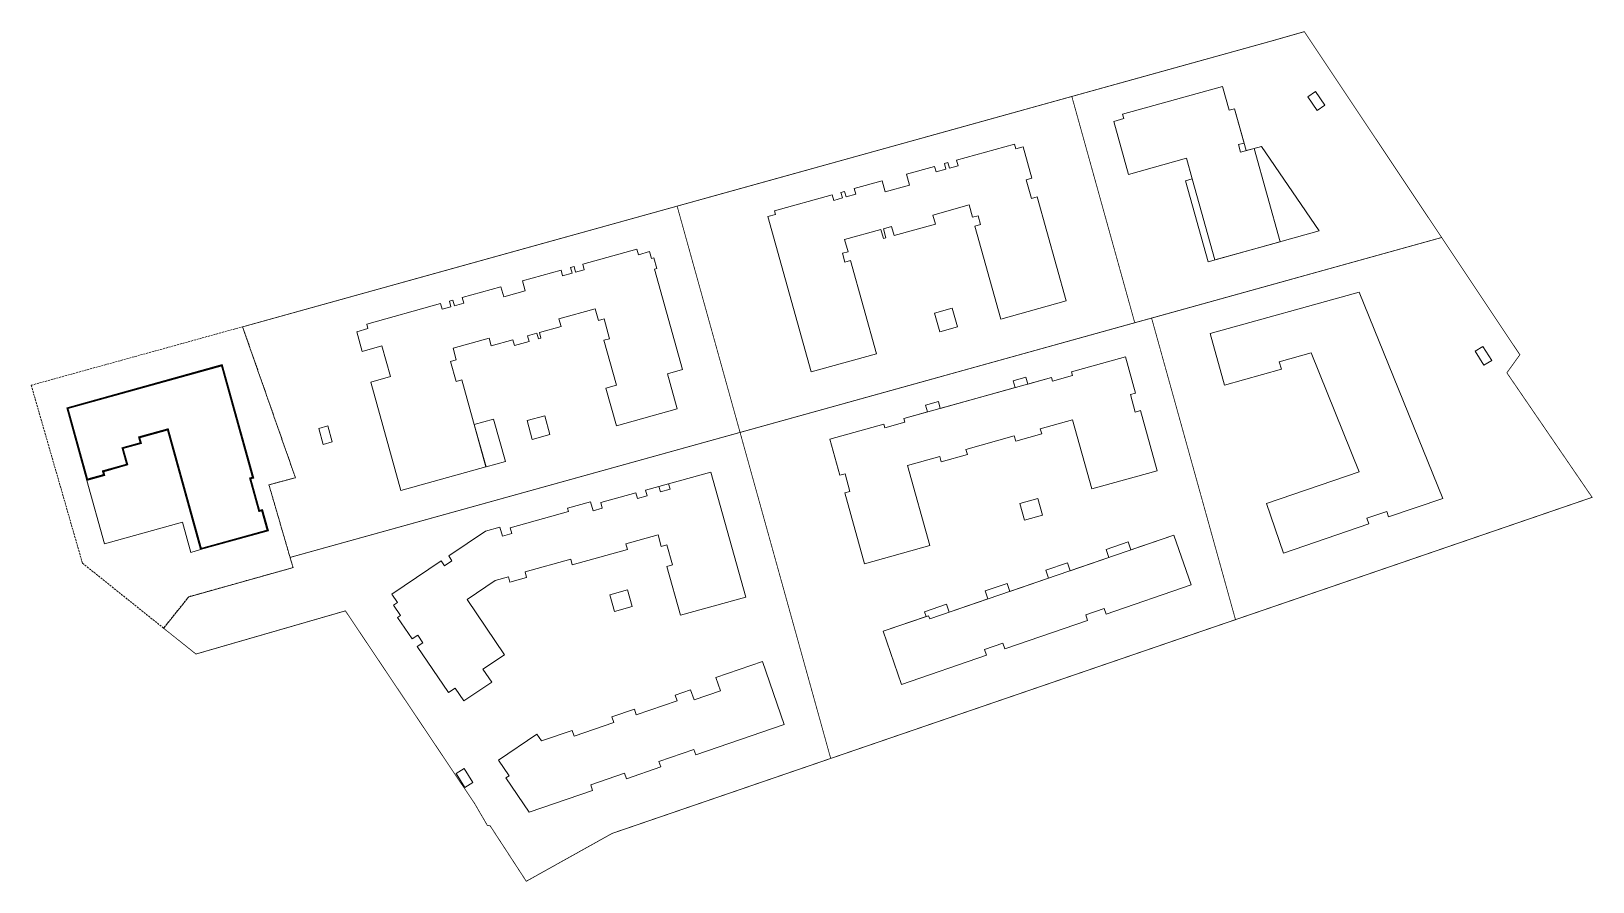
# Model space of a CAD drawing. Header units: metres. Extents: x -128 to 275, y 0 to 219.
import ezdxf

# ---------------------------------------------------------------- set-up
doc = ezdxf.new("R2010")
doc.units = ezdxf.units.M
doc.linetypes.add('DASHDOT', pattern=[25.4, 12.7, -6.35, 0, -6.35])
doc.linetypes.add('DASHED', pattern=[0.75, 0.5, -0.25])
doc.layers.add('A-budynki', color=4, linetype='Continuous', lineweight=0)
doc.layers.add('G-granice działek', color=7, linetype='DASHDOT', lineweight=0, true_color=0xff0fff)

# ---------------------------------------------------------------- blocks, each defined once
blk = doc.blocks.new('G$C57197314')
at = {"layer": 'A-budynki'}
blk.add_lwpolyline([(0, 0), (-40.11, -11.11), (-34.92, -29.85), (-30.3, -28.57), (-30.56, -27.61), (-24.35, -25.88), (-25.52, -21.65), (-20.83, -20.36), (-21.25, -18.85), (-14.13, -16.88), (-5.59, -47.72), (11.87, -42.89), (10.34, -37.35), (9.61, -37.56), (7.37, -29.45), (8.1, -29.25)], close=True, dxfattribs=at)
at = {"layer": 'A-budynki', "const_width": 0.4}
blk.add_lwpolyline([(-0.14, -0.25), (-39.86, -11.25), (-34.78, -29.6), (-30.54, -28.43), (-30.81, -27.47), (-24.59, -25.75), (-25.76, -21.51), (-21.08, -20.22), (-21.5, -18.71), (-13.99, -16.64), (-5.45, -47.48), (11.63, -42.75), (10.2, -37.6), (9.47, -37.8), (7.12, -29.31), (7.85, -29.11)], close=True, dxfattribs=at)
blk = doc.blocks.new('G$C9B640677')
at = {"color": 2}
blk.add_lwpolyline([(-1508, -4430), (-1508, -4450)], dxfattribs=at)
blk = doc.blocks.new('G$C29F28B4C')
at = {"layer": 'A-budynki', "linetype": 'Continuous'}
blk.add_lwpolyline([(0, 2.41), (4.26, 2.41), (4.26, 0), (0, 0)], close=True, dxfattribs=at)

msp = doc.modelspace()

# ---------------------------------------------------------------- linework, layer by layer
at = {"layer": 'A-budynki'}
for points in [[(179.46, 204.98), (153.71, 197.82), (154.03, 196.66), (151.43, 195.94), (155.22, 182.29), (170.16, 186.44), (171.64, 181.11), (169.9, 180.63), (175.71, 159.75), (204.37, 167.72), (189.54, 189.5), (184.12, 188), (183.57, 189.96), (185.02, 190.37), (182.57, 199.2), (181.18, 198.81)], [(179.46, 204.98), (153.71, 197.82), (154.03, 196.66), (151.43, 195.94), (155.22, 182.29), (170.16, 186.44), (171.64, 181.11), (171.64, 181.11), (177.44, 160.23), (194.27, 164.91), (187.59, 188.96), (185.57, 188.4), (184.97, 190.56), (184.97, 190.56), (182.57, 199.2), (181.18, 198.81)], [(122.3, 144.95), (139.13, 149.63), (131.66, 176.5), (130.19, 176.09), (128.86, 180.88), (130.33, 181.29), (128.08, 189.4), (126.16, 188.87), (125.83, 190.07), (110.91, 185.93), (111.31, 184.48), (109.07, 183.86), (108.67, 185.3), (107.76, 185.05), (108.16, 183.6), (105.63, 182.9), (105.23, 184.35), (98.01, 182.34), (98.8, 179.51), (92.54, 177.77), (91.75, 180.6), (84.54, 178.6), (84.94, 177.15), (82.41, 176.45), (82.01, 177.89), (81.1, 177.64), (81.5, 176.2), (79.26, 175.57), (78.86, 177.02), (63.99, 172.88), (64.26, 171.92), (62.29, 171.38), (73.41, 131.36), (90.24, 136.04), (83.57, 160.05), (82.13, 159.65), (81.49, 161.92), (82.94, 162.32), (82.06, 165.48), (91.41, 168.08), (92.06, 165.72), (92.71, 165.9), (92.05, 168.26), (94.15, 168.84), (94.81, 166.48), (105.43, 169.43), (104.77, 171.8), (114.12, 174.39), (114.99, 171.23), (116.44, 171.63), (117.07, 169.36), (115.63, 168.96)], [(31.79, 162.38), (28.89, 161.57), (28.49, 163.02), (14.55, 159.15), (14.95, 157.7), (12.7, 157.07), (12.3, 158.52), (11.41, 158.27), (11.82, 156.83), (9.37, 156.15), (8.97, 157.59), (-1.01, 154.82), (-0.3, 152.28), (-5.82, 150.74), (-6.53, 153.29), (-16.5, 150.52), (-16.1, 149.07), (-18.54, 148.39), (-18.95, 149.84), (-19.83, 149.59), (-19.43, 148.14), (-21.68, 147.52), (-22.09, 148.96), (-41.13, 143.67), (-40.82, 142.52), (-43.71, 141.72), (-42.29, 136.63), (-37.19, 138.05), (-34.99, 130.15), (-40.1, 128.73), (-32.33, 100.79), (-10.39, 106.89), (-16.62, 129.31), (-18.07, 128.91), (-19.5, 134.04), (-18.05, 134.44), (-18.88, 137.43), (-9.55, 140.02), (-9.01, 138.08), (-3.43, 139.63), (-3.02, 138.18), (0.7, 139.22), (0.3, 140.66), (2.74, 141.34), (3.14, 139.9), (3.79, 140.08), (3.39, 141.52), (8.97, 143.07), (8.43, 145.02), (17.76, 147.61), (18.59, 144.63), (20.04, 145.03), (21.46, 139.89), (20.02, 139.49), (23.23, 127.93), (20.53, 127.18), (23.23, 117.48), (38.9, 121.83), (36.39, 130.89), (40.24, 131.96), (33.06, 157.82), (33.63, 157.98), (32.86, 160.78), (32.28, 160.62)], [(214.71, 151.93), (176.29, 141.25), (179.98, 127.96), (194.62, 132.03), (194.08, 133.98), (202.29, 136.26), (214.69, 105.61), (190.76, 97.39), (195.14, 84.63), (217.16, 92.19), (216.67, 93.63), (221.76, 95.38), (222.25, 93.94), (236.23, 98.74)], [(105.22, 146.5), (109.78, 147.76), (111.12, 142.93), (106.57, 141.66)], [(154.45, 135.22), (140.51, 131.35), (140.77, 130.38), (135.64, 128.96), (135.37, 129.92), (97.3, 119.34), (97.57, 118.38), (92.44, 116.95), (92.17, 117.91), (78.23, 114.04), (80.82, 104.72), (82.16, 105.1), (83.43, 100.54), (82.08, 100.16), (87.16, 81.89), (103.99, 86.56), (98.26, 107.18), (106.6, 109.5), (106.97, 108.15), (113.69, 110.02), (113.31, 111.37), (125.77, 114.83), (126.15, 113.48), (132.86, 115.35), (132.49, 116.69), (140.82, 119.01), (145.77, 101.19), (162.61, 105.86), (158.3, 121.35), (156.95, 120.97), (155.69, 125.53), (157.04, 125.9)], [(154.45, 135.22), (140.51, 131.35), (140.77, 130.38), (135.64, 128.96), (135.37, 129.92), (129.27, 128.22), (128.78, 129.98), (125.48, 129.06), (125.97, 127.31), (106.7, 121.95), (106.21, 123.71), (102.92, 122.79), (103.41, 121.04), (97.3, 119.34), (97.57, 118.38), (92.44, 116.95), (92.17, 117.91), (78.23, 114.04), (80.82, 104.72), (82.16, 105.1), (83.43, 100.54), (82.08, 100.16), (87.16, 81.89), (103.99, 86.56), (98.26, 107.18), (106.6, 109.5), (106.97, 108.15), (113.69, 110.02), (113.31, 111.37), (125.77, 114.83), (126.15, 113.48), (132.86, 115.35), (132.49, 116.69), (140.82, 119.01), (145.77, 101.19), (162.61, 105.86), (158.3, 121.35), (156.95, 120.97), (155.69, 125.53), (157.04, 125.9)], [(-5.38, 108.28), (-10.38, 106.89), (-13.41, 117.74), (-8.41, 119.13)], [(6.1, 115.21), (4.76, 120.05), (0.2, 118.78), (1.54, 113.94)], [(56.55, 73.28), (47.59, 105.52), (30.76, 100.85), (31.16, 99.4), (28.65, 98.7), (28.25, 100.15), (19.2, 97.63), (19.6, 96.19), (17.2, 95.52), (16.55, 97.83), (10.6, 96.18), (10.85, 95.31), (-4.16, 91.14), (-3.76, 89.7), (-6.17, 89.03), (-6.81, 91.34), (-10.49, 90.31), (-19.99, 83.91), (-19.15, 82.67), (-21.08, 81.37), (-21.92, 82.61), (-34.66, 74.01), (-33.23, 71.9), (-34.23, 71.23), (-32.41, 68.53), (-33.16, 68.03), (-29.43, 62.5), (-27.99, 63.47), (-26.68, 61.52), (-28.11, 60.55), (-20.09, 48.66), (-18.35, 49.83), (-16.11, 46.52), (-8.92, 51.36), (-11.16, 54.68), (-5.61, 58.43), (-15.22, 72.69), (-8.01, 77.55), (-4.59, 78.5), (-4.22, 77.15), (0.09, 78.34), (-0.31, 79.79), (11.44, 83.05), (11.85, 81.61), (26.08, 85.56), (25.67, 87.01), (33.96, 89.31), (34.79, 86.33), (36.24, 86.73), (37.66, 81.59), (36.22, 81.19), (39.72, 68.6)], [(127.25, 97.42), (131.81, 98.69), (133.01, 94.37), (128.45, 93.11)], [(166.93, 89.26), (155.8, 85.44), (155.1, 87.5), (149.48, 85.57), (150.18, 83.51), (140.2, 80.08), (139.49, 82.14), (133.87, 80.21), (134.58, 78.15), (124.62, 74.73), (123.92, 76.79), (118.3, 74.86), (119, 72.8), (109.02, 69.37), (108.31, 71.43), (102.68, 69.49), (103.1, 68.29), (91.98, 64.46), (96.68, 50.78), (118.59, 58.31), (118.1, 59.73), (122.87, 61.36), (123.35, 59.94), (144.67, 67.26), (144.18, 68.68), (148.93, 70.32), (149.42, 68.9), (171.34, 76.42)], [(166.93, 89.26), (103.97, 67.63), (103.68, 68.48), (91.98, 64.46), (96.68, 50.78), (118.59, 58.31), (118.1, 59.73), (122.87, 61.36), (123.35, 59.94), (144.67, 67.26), (144.18, 68.68), (148.93, 70.32), (149.42, 68.9), (171.34, 76.42)], [(21.53, 73.89), (26.08, 75.15), (27.28, 70.84), (22.73, 69.57)], [(60.89, 56.64), (66.47, 40.4), (43.67, 32.57), (43.18, 33.99), (34.2, 30.91), (34.69, 29.49), (25.83, 26.44), (25.34, 27.86), (16.61, 24.86), (17.1, 23.44), (0.72, 17.82), (-5.24, 26.64), (-4.41, 27.2), (-7.15, 31.26), (2.76, 37.95), (3.95, 36.18), (11.8, 38.87), (12.3, 37.41), (22.59, 40.95), (22.09, 42.41), (27.85, 44.39), (28.35, 42.93), (38.88, 46.54), (38.38, 48), (42.36, 49.37), (43.25, 46.78), (50.05, 49.11), (48.89, 52.52)]]:
    msp.add_lwpolyline(points, close=True, dxfattribs=at)
at = {"layer": 'A-budynki', "linetype": 'Continuous', "elevation": 0}
for points in [[(-52.33, 112.65), (-53.47, 116.75), (-51.15, 117.4), (-50.01, 113.29)], [(-16.01, 29.09), (-13.77, 25.47), (-15.82, 24.2), (-18.06, 27.82)]]:
    msp.add_lwpolyline(points, close=True, dxfattribs=at)
at = {"layer": 'A-budynki', "elevation": 1.33}
msp.add_lwpolyline([(-113.27, 103.38), (-108.73, 87.03), (-88.65, 92.61), (-86.48, 84.8), (-83.94, 85.51)], dxfattribs=at)
at = {"layer": 'A-budynki'}
for points in [[(34.18, 101.78), (34.57, 100.38), (37.05, 101.07), (36.66, 102.47)], [(-29.42, 62.52), (-27.99, 63.49), (-26.66, 61.51), (-28.09, 60.55)]]:
    msp.add_lwpolyline(points, dxfattribs=at)
at = {"layer": 'G-granice działek', "ltscale": 0.1, "const_width": 0.2}
for points in [[(235.93, 166), (200.53, 219.08), (192.66, 216.83), (140.61, 202.37), (156.83, 144.02), (161.17, 145.22)], [(140.61, 202.37), (38.88, 174.09), (55.1, 115.74), (156.83, 144.02)], [(55.1, 115.74), (38.88, 174.09), (-26.94, 155.8), (-73.15, 142.95), (-59.5, 104.05), (-66.32, 102.22), (-60.88, 83.51)], [(161.17, 145.22), (182.79, 67.46), (274.72, 99), (252.74, 131.11), (256.09, 135.77), (235.93, 166)], [(156.83, 144.02), (55.1, 115.74), (78.46, 31.67), (174.82, 64.73), (182.79, 67.46), (161.17, 145.22)], [(-60.88, 83.51), (-60.12, 80.88), (-86.95, 73.33), (-93.44, 65.22), (-85.15, 58.59), (-46.62, 69.73), (-13.32, 20.05), (-10.04, 14.42), (-9.3, 14.28), (0, 0), (22.13, 12.34), (78.46, 31.67), (55.1, 115.74)]]:
    msp.add_lwpolyline(points, close=True, dxfattribs=at)
at = {"layer": 'G-granice działek', "color": 1, "linetype": 'DASHED'}
msp.add_lwpolyline([(-127.6, 127.91), (-73.11, 142.98), (-59.51, 104.07), (-66.33, 102.24), (-60.12, 80.88), (-86.98, 73.37), (-93.5, 65.28), (-114.4, 82.03), (-120.19, 102.18)], close=True, dxfattribs=at)

# ---------------------------------------------------------------- block references
at = {"layer": 'A-budynki'}
for p, rotation in [((201.45, 202.26), 304.2494461550671), ((244.53, 136.66), 301.8322081929918)]:
    msp.add_blockref('G$C29F28B4C', p, dxfattribs=dict(at, rotation=rotation))
msp.add_blockref('G$C57197314', (-78.35, 133.23, 1.33), dxfattribs=at)
at = {"layer": 'A-budynki', "xscale": 0.01, "yscale": 0.01, "zscale": 0.01, "rotation": 15.53172711564366}
msp.add_blockref('G$C9B640677', (-78.35, 133.23, 1.33), dxfattribs=at)

doc.saveas('drawing.dxf')
